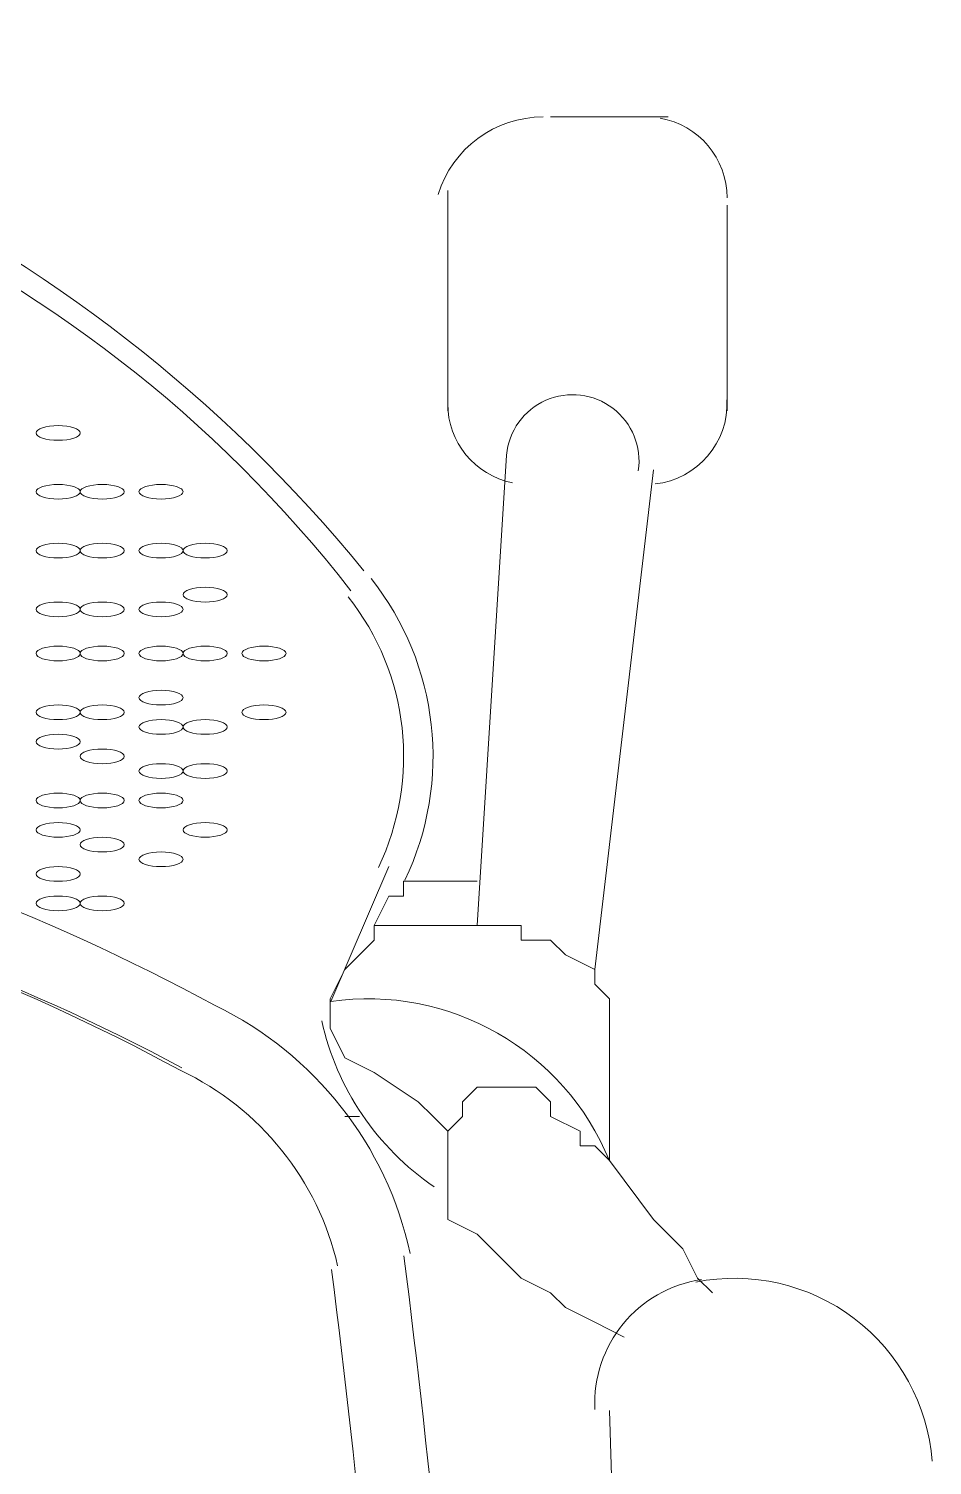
# Model space of a CAD drawing. Header units: metres. Extents: x 29 to 86.9, y -23.2 to 39.7.
# Drawn here: x 74.0125 to 74.1628, y -17.1866 to -16.9476 of the extents above; entities that cross this region are included whole.
import ezdxf

# ---------------------------------------------------------------- set-up
doc = ezdxf.new("R2010")
doc.units = ezdxf.units.M
doc.header["$LTSCALE"] = 100
doc.layers.get('0').update_dxf_attribs({"color": 254})
doc.layers.add('Arqui', color=8, linetype='Continuous', lineweight=0)

# ---------------------------------------------------------------- blocks, each defined once
blk = doc.blocks.new('A$C9582355f')
at = {"layer": 'Arqui'}
for points in [[(45.08562008278153, 6.126214199186052, 0.2278580694965707), (44.8931685798056, 6.21636923779397, 0.2278580694965936), (44.70023578274953, 6.126214199186052)], [(45.08347580515755, 6.122865414649823, 0.253801025735416), (44.89384075296556, 6.205849049185872, 0.2538010257353332), (44.70482566037361, 6.122865414649823)], [(45.13128591562162, 6.14284968396214, 1.027903157899729), (45.1093635327656, 6.145461511393933), (45.10447233276551, 6.067202311393885)], [(45.09333304051762, 6.012627475682166, 0.230532055924761), (45.06090357746956, 6.053867237186296, 0.06904277544342165), (44.96942649641352, 6.088229262265941, 0.03702395519684343), (44.90751569220555, 6.093928121666067)], [(45.08126989841361, 6.01054424023414, 0.2302038230423463), (45.05515834949352, 6.043060791098014, 0.06904268617278636), (44.96679767206155, 6.076287177362246, -0.06904268617278636), (45.05536771730959, 6.043500045313976, 0.06904268617278636), (44.96679767206155, 6.076287177362246)], [(45.08979873276559, 6.076984711393834), (45.08013888178158, 6.054552861146021, -0.3439956727063056), (45.12648273276551, 6.028072711394088), (45.13381953276559, 6.018290311394139), (45.13871073276556, 6.013399111393937), (45.14115633276555, 6.00850791139419), (45.14360193276553, 6.006062311394089)], [(45.04009235297355, 5.691178912201849, 0.2703998475503863), (45.10676694142154, 5.79336478653795, 0.02960972862131497), (45.09230686675761, 6.012208862330226)]]:
    blk.add_lwpolyline(points, format="xyb", dxfattribs=at)
for points in [[(45.13626513276557, 6.201710311393981), (45.11670033276556, 6.201710311393981)], [(45.09958113276554, 6.189482311393931), (45.09958113276554, 6.152798311394235)], [(45.14604753276552, 6.152798311394235), (45.14604753276552, 6.18703671139383)], [(45.13381953276559, 6.143015911393832), (45.12403713276552, 6.059865511394037)], [(45.0873531327656, 6.067202311393885), (45.08979873276559, 6.072093511394087), (45.09224433276557, 6.072093511394087), (45.09224433276557, 6.074539111394188), (45.09468993276556, 6.074539111394188), (45.09958113276554, 6.074539111394188), (45.10447233276551, 6.074539111394188)], [(45.08490753276561, 6.035409511393937), (45.08246193276551, 6.035409511393937)], [(45.09958113276554, 6.032963911393836), (45.09958113276554, 6.030518311394189), (45.09958113276554, 6.028072711394088), (45.09958113276554, 6.023181511393886), (45.09958113276554, 6.018290311394139), (45.10447233276551, 6.015844711394038), (45.11180913276559, 6.00850791139419), (45.11670033276556, 6.006062311394089), (45.11914593276555, 6.003616711393988), (45.12403713276552, 6.001171111393887), (45.12892833276561, 5.998725511394241)], [(45.12648273276551, 5.986497511394191), (45.1313739327656, 5.827533511393995)]]:
    blk.add_lwpolyline(points, dxfattribs=at)
blk.add_lwpolyline([(45.12648273276551, 6.028072711394088), (45.12648273276551, 6.052528711394189), (45.12648273276551, 6.054974311393835), (45.12403713276552, 6.057419911393936), (45.12403713276552, 6.059865511394037), (45.11914593276555, 6.062311111394138), (45.11670033276556, 6.064756711394239), (45.11180913276559, 6.064756711394239), (45.11180913276559, 6.067202311393885), (45.10691793276561, 6.067202311393885), (45.10447233276551, 6.067202311393885), (45.09958113276554, 6.067202311393885), (45.09468993276556, 6.067202311393885), (45.0873531327656, 6.067202311393885), (45.0873531327656, 6.064756711394239), (45.08490753276561, 6.062311111394138), (45.08246193276551, 6.059865511394037), (45.08001633276552, 6.054974311393835), (45.08001633276552, 6.052528711394189), (45.08001633276552, 6.050083111394088), (45.08246193276551, 6.045191911393886), (45.0873531327656, 6.042746311394239), (45.09468993276556, 6.037855111394038), (45.09713553276555, 6.035409511393937), (45.09958113276554, 6.032963911393836), (45.10202673276552, 6.035409511393937), (45.10202673276552, 6.037855111394038), (45.10447233276551, 6.040300711394138), (45.10691793276561, 6.040300711394138), (45.1093635327656, 6.040300711394138), (45.11425473276557, 6.040300711394138), (45.11670033276556, 6.037855111394038), (45.11670033276556, 6.035409511393937), (45.12159153276554, 6.032963911393836), (45.12159153276554, 6.030518311394189), (45.12403713276552, 6.030518311394189)], close=True, dxfattribs=at)
for centre, radius, start, end in [((45.11547754220311, 6.183368306999455), 0.01834200439443089, 90.00002948031444, 162.6965617052936), ((45.13259671452494, 6.188259508762258), 0.01345081824067788, 1.121088590742654e-05, 80.12319912097155), ((45.13259673609531, 6.154021101219769), 0.01345079319640596, 276.3006312827176, 2.603836020789396), ((45.11303191822168, 6.154021108975485), 0.01345078545614897, 179.9999896971084, 258.425982581955), ((45.04944636150555, 6.095326725158884), 0.04768917459649741, 334.412810053692, 38.34228155431008), ((45.04944631885002, 6.095326730128818), 0.04279800939922996, 334.412831459987, 38.34226118634093), ((45.12281427903605, 6.061088282006494), 0.04524353822704019, 192.436500846095, 235.6787389214927), ((43.25194391648319, 5.779844426991531), 1.842746069769367, 0.4229731920603979, 7.174122096823408), ((45.14727036474443, 5.975492314844814), 0.03301556726863417, 4.471442208064087, 101.2280914953187), ((45.14482471273169, 5.987720331334003), 0.02078757141515626, 98.3440476734814, 182.8894626814852)]:
    blk.add_arc(centre, radius, start, end, dxfattribs=at)
for points in [[(45.03477273276559, 6.150352711394135), (45.03274672435754, 6.150352711394135), (45.03110433276555, 6.149805239378111), (45.03110433276555, 6.149129911394084)], [(45.03844113276551, 6.149129911394084), (45.03844113276551, 6.149805239378111), (45.03679874117353, 6.150352711394135), (45.03477273276559, 6.150352711394135)], [(45.03110433276555, 6.149129911394084), (45.03110433276555, 6.148454583410057), (45.03274672435754, 6.147907111394034), (45.03477273276559, 6.147907111394034)], [(45.03477273276559, 6.147907111394034), (45.03679874117353, 6.147907111394034), (45.03844113276551, 6.148454583410057), (45.03844113276551, 6.149129911394084)], [(45.03477273276559, 6.140570311394185), (45.03274672435754, 6.140570311394185), (45.03110433276555, 6.140022839378162), (45.03110433276555, 6.139347511394135)], [(45.03844113276551, 6.139347511394135), (45.03844113276551, 6.140022839378162), (45.03679874117353, 6.140570311394185), (45.03477273276559, 6.140570311394185)], [(45.04210953276555, 6.140570311394185), (45.04008352435761, 6.140570311394185), (45.03844113276551, 6.140022839378162), (45.03844113276551, 6.139347511394135)], [(45.04577793276559, 6.139347511394135), (45.04577793276559, 6.140022839378162), (45.0441355411736, 6.140570311394185), (45.04210953276555, 6.140570311394185)], [(45.05189193276561, 6.140570311394185), (45.04986592435756, 6.140570311394185), (45.04822353276558, 6.140022839378162), (45.04822353276558, 6.139347511394135)], [(45.05556033276554, 6.139347511394135), (45.05556033276554, 6.140022839378162), (45.05391794117355, 6.140570311394185), (45.05189193276561, 6.140570311394185)], [(45.03110433276555, 6.139347511394135), (45.03110433276555, 6.138672183410108), (45.03274672435754, 6.138124711394084), (45.03477273276559, 6.138124711394084)], [(45.03477273276559, 6.138124711394084), (45.03679874117353, 6.138124711394084), (45.03844113276551, 6.138672183410108), (45.03844113276551, 6.139347511394135)], [(45.03844113276551, 6.139347511394135), (45.03844113276551, 6.138672183410108), (45.04008352435761, 6.138124711394084), (45.04210953276555, 6.138124711394084)], [(45.04210953276555, 6.138124711394084), (45.0441355411736, 6.138124711394084), (45.04577793276559, 6.138672183410108), (45.04577793276559, 6.139347511394135)], [(45.04822353276558, 6.139347511394135), (45.04822353276558, 6.138672183410108), (45.04986592435756, 6.138124711394084), (45.05189193276561, 6.138124711394084)], [(45.05189193276561, 6.138124711394084), (45.05391794117355, 6.138124711394084), (45.05556033276554, 6.138672183410108), (45.05556033276554, 6.139347511394135)], [(45.03477273276559, 6.130787911394236), (45.03274672435754, 6.130787911394236), (45.03110433276555, 6.130240439378213), (45.03110433276555, 6.129565111394186)], [(45.03844113276551, 6.129565111394186), (45.03844113276551, 6.130240439378213), (45.03679874117353, 6.130787911394236), (45.03477273276559, 6.130787911394236)], [(45.04210953276555, 6.130787911394236), (45.04008352435761, 6.130787911394236), (45.03844113276551, 6.130240439378213), (45.03844113276551, 6.129565111394186)], [(45.04577793276559, 6.129565111394186), (45.04577793276559, 6.130240439378213), (45.0441355411736, 6.130787911394236), (45.04210953276555, 6.130787911394236)], [(45.05189193276561, 6.130787911394236), (45.04986592435756, 6.130787911394236), (45.04822353276558, 6.130240439378213), (45.04822353276558, 6.129565111394186)], [(45.05556033276554, 6.129565111394186), (45.05556033276554, 6.130240439378213), (45.05391794117355, 6.130787911394236), (45.05189193276561, 6.130787911394236)], [(45.05922873276558, 6.130787911394236), (45.05720272435752, 6.130787911394236), (45.05556033276554, 6.130240439378213), (45.05556033276554, 6.129565111394186)], [(45.06289713276561, 6.129565111394186), (45.06289713276561, 6.130240439378213), (45.06125474117351, 6.130787911394236), (45.05922873276558, 6.130787911394236)], [(45.03110433276555, 6.129565111394186), (45.03110433276555, 6.128889783410159), (45.03274672435754, 6.128342311394135), (45.03477273276559, 6.128342311394135)], [(45.03477273276559, 6.128342311394135), (45.03679874117353, 6.128342311394135), (45.03844113276551, 6.128889783410159), (45.03844113276551, 6.129565111394186)], [(45.03844113276551, 6.129565111394186), (45.03844113276551, 6.128889783410159), (45.04008352435761, 6.128342311394135), (45.04210953276555, 6.128342311394135)], [(45.04210953276555, 6.128342311394135), (45.0441355411736, 6.128342311394135), (45.04577793276559, 6.128889783410159), (45.04577793276559, 6.129565111394186)], [(45.04822353276558, 6.129565111394186), (45.04822353276558, 6.128889783410159), (45.04986592435756, 6.128342311394135), (45.05189193276561, 6.128342311394135)], [(45.05189193276561, 6.128342311394135), (45.05391794117355, 6.128342311394135), (45.05556033276554, 6.128889783410159), (45.05556033276554, 6.129565111394186)], [(45.05556033276554, 6.129565111394186), (45.05556033276554, 6.128889783410159), (45.05720272435752, 6.128342311394135), (45.05922873276558, 6.128342311394135)], [(45.05922873276558, 6.128342311394135), (45.06125474117351, 6.128342311394135), (45.06289713276561, 6.128889783410159), (45.06289713276561, 6.129565111394186)], [(45.05922873276558, 6.123451111393933), (45.05720272435752, 6.123451111393933), (45.05556033276554, 6.12290363937791), (45.05556033276554, 6.122228311393883)], [(45.06289713276561, 6.122228311393883), (45.06289713276561, 6.12290363937791), (45.06125474117351, 6.123451111393933), (45.05922873276558, 6.123451111393933)], [(45.03477273276559, 6.121005511393832), (45.03274672435754, 6.121005511393832), (45.03110433276555, 6.120458039377809), (45.03110433276555, 6.119782711394237)], [(45.03844113276551, 6.119782711394237), (45.03844113276551, 6.120458039377809), (45.03679874117353, 6.121005511393832), (45.03477273276559, 6.121005511393832)], [(45.04210953276555, 6.121005511393832), (45.04008352435761, 6.121005511393832), (45.03844113276551, 6.120458039377809), (45.03844113276551, 6.119782711394237)], [(45.04577793276559, 6.119782711394237), (45.04577793276559, 6.120458039377809), (45.0441355411736, 6.121005511393832), (45.04210953276555, 6.121005511393832)], [(45.05189193276561, 6.121005511393832), (45.04986592435756, 6.121005511393832), (45.04822353276558, 6.120458039377809), (45.04822353276558, 6.119782711394237)], [(45.05556033276554, 6.119782711394237), (45.05556033276554, 6.120458039377809), (45.05391794117355, 6.121005511393832), (45.05189193276561, 6.121005511393832)], [(45.05556033276554, 6.122228311393883), (45.05556033276554, 6.121552983409856), (45.05720272435752, 6.121005511393832), (45.05922873276558, 6.121005511393832)], [(45.05922873276558, 6.121005511393832), (45.06125474117351, 6.121005511393832), (45.06289713276561, 6.121552983409856), (45.06289713276561, 6.122228311393883)], [(45.03110433276555, 6.119782711394237), (45.03110433276555, 6.11910738341021), (45.03274672435754, 6.118559911394186), (45.03477273276559, 6.118559911394186)], [(45.03477273276559, 6.118559911394186), (45.03679874117353, 6.118559911394186), (45.03844113276551, 6.11910738341021), (45.03844113276551, 6.119782711394237)], [(45.03844113276551, 6.119782711394237), (45.03844113276551, 6.11910738341021), (45.04008352435761, 6.118559911394186), (45.04210953276555, 6.118559911394186)], [(45.04210953276555, 6.118559911394186), (45.0441355411736, 6.118559911394186), (45.04577793276559, 6.11910738341021), (45.04577793276559, 6.119782711394237)], [(45.04822353276558, 6.119782711394237), (45.04822353276558, 6.11910738341021), (45.04986592435756, 6.118559911394186), (45.05189193276561, 6.118559911394186)], [(45.05189193276561, 6.118559911394186), (45.05391794117355, 6.118559911394186), (45.05556033276554, 6.11910738341021), (45.05556033276554, 6.119782711394237)], [(45.03477273276559, 6.113668711393984), (45.03274672435754, 6.113668711393984), (45.03110433276555, 6.113121239377961), (45.03110433276555, 6.112445911393934)], [(45.03844113276551, 6.112445911393934), (45.03844113276551, 6.113121239377961), (45.03679874117353, 6.113668711393984), (45.03477273276559, 6.113668711393984)], [(45.04210953276555, 6.113668711393984), (45.04008352435761, 6.113668711393984), (45.03844113276551, 6.113121239377961), (45.03844113276551, 6.112445911393934)], [(45.04577793276559, 6.112445911393934), (45.04577793276559, 6.113121239377961), (45.0441355411736, 6.113668711393984), (45.04210953276555, 6.113668711393984)], [(45.05189193276561, 6.113668711393984), (45.04986592435756, 6.113668711393984), (45.04822353276558, 6.113121239377961), (45.04822353276558, 6.112445911393934)], [(45.05556033276554, 6.112445911393934), (45.05556033276554, 6.113121239377961), (45.05391794117355, 6.113668711393984), (45.05189193276561, 6.113668711393984)], [(45.05922873276558, 6.113668711393984), (45.05720272435752, 6.113668711393984), (45.05556033276554, 6.113121239377961), (45.05556033276554, 6.112445911393934)], [(45.06289713276561, 6.112445911393934), (45.06289713276561, 6.113121239377961), (45.06125474117351, 6.113668711393984), (45.05922873276558, 6.113668711393984)], [(45.06901113276552, 6.113668711393984), (45.06698512435759, 6.113668711393984), (45.0653427327656, 6.113121239377961), (45.0653427327656, 6.112445911393934)], [(45.07267953276556, 6.112445911393934), (45.07267953276556, 6.113121239377961), (45.07103714117358, 6.113668711393984), (45.06901113276552, 6.113668711393984)], [(45.03110433276555, 6.112445911393934), (45.03110433276555, 6.111770583409907), (45.03274672435754, 6.111223111393883), (45.03477273276559, 6.111223111393883)], [(45.03477273276559, 6.111223111393883), (45.03679874117353, 6.111223111393883), (45.03844113276551, 6.111770583409907), (45.03844113276551, 6.112445911393934)], [(45.03844113276551, 6.112445911393934), (45.03844113276551, 6.111770583409907), (45.04008352435761, 6.111223111393883), (45.04210953276555, 6.111223111393883)], [(45.04210953276555, 6.111223111393883), (45.0441355411736, 6.111223111393883), (45.04577793276559, 6.111770583409907), (45.04577793276559, 6.112445911393934)], [(45.04822353276558, 6.112445911393934), (45.04822353276558, 6.111770583409907), (45.04986592435756, 6.111223111393883), (45.05189193276561, 6.111223111393883)], [(45.05189193276561, 6.111223111393883), (45.05391794117355, 6.111223111393883), (45.05556033276554, 6.111770583409907), (45.05556033276554, 6.112445911393934)], [(45.05556033276554, 6.112445911393934), (45.05556033276554, 6.111770583409907), (45.05720272435752, 6.111223111393883), (45.05922873276558, 6.111223111393883)], [(45.05922873276558, 6.111223111393883), (45.06125474117351, 6.111223111393883), (45.06289713276561, 6.111770583409907), (45.06289713276561, 6.112445911393934)], [(45.0653427327656, 6.112445911393934), (45.0653427327656, 6.111770583409907), (45.06698512435759, 6.111223111393883), (45.06901113276552, 6.111223111393883)], [(45.06901113276552, 6.111223111393883), (45.07103714117358, 6.111223111393883), (45.07267953276556, 6.111770583409907), (45.07267953276556, 6.112445911393934)], [(45.05189193276561, 6.106331911394136), (45.04986592435756, 6.106331911394136), (45.04822353276558, 6.105784439378112), (45.04822353276558, 6.105109111394086)], [(45.05556033276554, 6.105109111394086), (45.05556033276554, 6.105784439378112), (45.05391794117355, 6.106331911394136), (45.05189193276561, 6.106331911394136)], [(45.04822353276558, 6.105109111394086), (45.04822353276558, 6.104433783410059), (45.04986592435756, 6.103886311394035), (45.05189193276561, 6.103886311394035)], [(45.05189193276561, 6.103886311394035), (45.05391794117355, 6.103886311394035), (45.05556033276554, 6.104433783410059), (45.05556033276554, 6.105109111394086)], [(45.03477273276559, 6.103886311394035), (45.03274672435754, 6.103886311394035), (45.03110433276555, 6.103338839378011), (45.03110433276555, 6.102663511393985)], [(45.03110433276555, 6.102663511393985), (45.03110433276555, 6.101988183409958), (45.03274672435754, 6.101440711393934), (45.03477273276559, 6.101440711393934)], [(45.03844113276551, 6.102663511393985), (45.03844113276551, 6.103338839378011), (45.03679874117353, 6.103886311394035), (45.03477273276559, 6.103886311394035)], [(45.03477273276559, 6.101440711393934), (45.03679874117353, 6.101440711393934), (45.03844113276551, 6.101988183409958), (45.03844113276551, 6.102663511393985)], [(45.04210953276555, 6.103886311394035), (45.04008352435761, 6.103886311394035), (45.03844113276551, 6.103338839378011), (45.03844113276551, 6.102663511393985)], [(45.03844113276551, 6.102663511393985), (45.03844113276551, 6.101988183409958), (45.04008352435761, 6.101440711393934), (45.04210953276555, 6.101440711393934)], [(45.04577793276559, 6.102663511393985), (45.04577793276559, 6.103338839378011), (45.0441355411736, 6.103886311394035), (45.04210953276555, 6.103886311394035)], [(45.04210953276555, 6.101440711393934), (45.0441355411736, 6.101440711393934), (45.04577793276559, 6.101988183409958), (45.04577793276559, 6.102663511393985)], [(45.06901113276552, 6.103886311394035), (45.06698512435759, 6.103886311394035), (45.0653427327656, 6.103338839378011), (45.0653427327656, 6.102663511393985)], [(45.0653427327656, 6.102663511393985), (45.0653427327656, 6.101988183409958), (45.06698512435759, 6.101440711393934), (45.06901113276552, 6.101440711393934)], [(45.07267953276556, 6.102663511393985), (45.07267953276556, 6.103338839378011), (45.07103714117358, 6.103886311394035), (45.06901113276552, 6.103886311394035)], [(45.06901113276552, 6.101440711393934), (45.07103714117358, 6.101440711393934), (45.07267953276556, 6.101988183409958), (45.07267953276556, 6.102663511393985)], [(45.05189193276561, 6.101440711393934), (45.04986592435756, 6.101440711393934), (45.04822353276558, 6.100893239377911), (45.04822353276558, 6.100217911393884)], [(45.04822353276558, 6.100217911393884), (45.04822353276558, 6.099542583409857), (45.04986592435756, 6.098995111393833), (45.05189193276561, 6.098995111393833)], [(45.05556033276554, 6.100217911393884), (45.05556033276554, 6.100893239377911), (45.05391794117355, 6.101440711393934), (45.05189193276561, 6.101440711393934)], [(45.05189193276561, 6.098995111393833), (45.05391794117355, 6.098995111393833), (45.05556033276554, 6.099542583409857), (45.05556033276554, 6.100217911393884)], [(45.05922873276558, 6.101440711393934), (45.05720272435752, 6.101440711393934), (45.05556033276554, 6.100893239377911), (45.05556033276554, 6.100217911393884)], [(45.05556033276554, 6.100217911393884), (45.05556033276554, 6.099542583409857), (45.05720272435752, 6.098995111393833), (45.05922873276558, 6.098995111393833)], [(45.06289713276561, 6.100217911393884), (45.06289713276561, 6.100893239377911), (45.06125474117351, 6.101440711393934), (45.05922873276558, 6.101440711393934)], [(45.05922873276558, 6.098995111393833), (45.06125474117351, 6.098995111393833), (45.06289713276561, 6.099542583409857), (45.06289713276561, 6.100217911393884)], [(45.03477273276559, 6.098995111393833), (45.03274672435754, 6.098995111393833), (45.03110433276555, 6.09844763937781), (45.03110433276555, 6.097772311394237)], [(45.03110433276555, 6.097772311394237), (45.03110433276555, 6.097096983410211), (45.03274672435754, 6.096549511394187), (45.03477273276559, 6.096549511394187)], [(45.03844113276551, 6.097772311394237), (45.03844113276551, 6.09844763937781), (45.03679874117353, 6.098995111393833), (45.03477273276559, 6.098995111393833)], [(45.03477273276559, 6.096549511394187), (45.03679874117353, 6.096549511394187), (45.03844113276551, 6.097096983410211), (45.03844113276551, 6.097772311394237)], [(45.04210953276555, 6.096549511394187), (45.04008352435761, 6.096549511394187), (45.03844113276551, 6.096002039378163), (45.03844113276551, 6.095326711394137)], [(45.03844113276551, 6.095326711394137), (45.03844113276551, 6.09465138341011), (45.04008352435761, 6.094103911394086), (45.04210953276555, 6.094103911394086)], [(45.04577793276559, 6.095326711394137), (45.04577793276559, 6.096002039378163), (45.0441355411736, 6.096549511394187), (45.04210953276555, 6.096549511394187)], [(45.04210953276555, 6.094103911394086), (45.0441355411736, 6.094103911394086), (45.04577793276559, 6.09465138341011), (45.04577793276559, 6.095326711394137)], [(45.05189193276561, 6.094103911394086), (45.04986592435756, 6.094103911394086), (45.04822353276558, 6.093556439378062), (45.04822353276558, 6.092881111394036)], [(45.04822353276558, 6.092881111394036), (45.04822353276558, 6.092205783410009), (45.04986592435756, 6.091658311393985), (45.05189193276561, 6.091658311393985)], [(45.05556033276554, 6.092881111394036), (45.05556033276554, 6.093556439378062), (45.05391794117355, 6.094103911394086), (45.05189193276561, 6.094103911394086)], [(45.05189193276561, 6.091658311393985), (45.05391794117355, 6.091658311393985), (45.05556033276554, 6.092205783410009), (45.05556033276554, 6.092881111394036)], [(45.05922873276558, 6.094103911394086), (45.05720272435752, 6.094103911394086), (45.05556033276554, 6.093556439378062), (45.05556033276554, 6.092881111394036)], [(45.05556033276554, 6.092881111394036), (45.05556033276554, 6.092205783410009), (45.05720272435752, 6.091658311393985), (45.05922873276558, 6.091658311393985)], [(45.06289713276561, 6.092881111394036), (45.06289713276561, 6.093556439378062), (45.06125474117351, 6.094103911394086), (45.05922873276558, 6.094103911394086)], [(45.05922873276558, 6.091658311393985), (45.06125474117351, 6.091658311393985), (45.06289713276561, 6.092205783410009), (45.06289713276561, 6.092881111394036)], [(45.03477273276559, 6.089212711393884), (45.03274672435754, 6.089212711393884), (45.03110433276555, 6.08866523937786), (45.03110433276555, 6.087989911393834)], [(45.03110433276555, 6.087989911393834), (45.03110433276555, 6.087314583409807), (45.03274672435754, 6.086767111394238), (45.03477273276559, 6.086767111394238)], [(45.03844113276551, 6.087989911393834), (45.03844113276551, 6.08866523937786), (45.03679874117353, 6.089212711393884), (45.03477273276559, 6.089212711393884)], [(45.03477273276559, 6.086767111394238), (45.03679874117353, 6.086767111394238), (45.03844113276551, 6.087314583409807), (45.03844113276551, 6.087989911393834)], [(45.04210953276555, 6.089212711393884), (45.04008352435761, 6.089212711393884), (45.03844113276551, 6.08866523937786), (45.03844113276551, 6.087989911393834)], [(45.03844113276551, 6.087989911393834), (45.03844113276551, 6.087314583409807), (45.04008352435761, 6.086767111394238), (45.04210953276555, 6.086767111394238)], [(45.04577793276559, 6.087989911393834), (45.04577793276559, 6.08866523937786), (45.0441355411736, 6.089212711393884), (45.04210953276555, 6.089212711393884)], [(45.04210953276555, 6.086767111394238), (45.0441355411736, 6.086767111394238), (45.04577793276559, 6.087314583409807), (45.04577793276559, 6.087989911393834)], [(45.05189193276561, 6.089212711393884), (45.04986592435756, 6.089212711393884), (45.04822353276558, 6.08866523937786), (45.04822353276558, 6.087989911393834)], [(45.04822353276558, 6.087989911393834), (45.04822353276558, 6.087314583409807), (45.04986592435756, 6.086767111394238), (45.05189193276561, 6.086767111394238)], [(45.05556033276554, 6.087989911393834), (45.05556033276554, 6.08866523937786), (45.05391794117355, 6.089212711393884), (45.05189193276561, 6.089212711393884)], [(45.05189193276561, 6.086767111394238), (45.05391794117355, 6.086767111394238), (45.05556033276554, 6.087314583409807), (45.05556033276554, 6.087989911393834)], [(45.03477273276559, 6.084321511394137), (45.03274672435754, 6.084321511394137), (45.03110433276555, 6.083774039378113), (45.03110433276555, 6.083098711394086)], [(45.03110433276555, 6.083098711394086), (45.03110433276555, 6.08242338341006), (45.03274672435754, 6.081875911394036), (45.03477273276559, 6.081875911394036)], [(45.03844113276551, 6.083098711394086), (45.03844113276551, 6.083774039378113), (45.03679874117353, 6.084321511394137), (45.03477273276559, 6.084321511394137)], [(45.03477273276559, 6.081875911394036), (45.03679874117353, 6.081875911394036), (45.03844113276551, 6.08242338341006), (45.03844113276551, 6.083098711394086)], [(45.05922873276558, 6.084321511394137), (45.05720272435752, 6.084321511394137), (45.05556033276554, 6.083774039378113), (45.05556033276554, 6.083098711394086)], [(45.05556033276554, 6.083098711394086), (45.05556033276554, 6.08242338341006), (45.05720272435752, 6.081875911394036), (45.05922873276558, 6.081875911394036)], [(45.06289713276561, 6.083098711394086), (45.06289713276561, 6.083774039378113), (45.06125474117351, 6.084321511394137), (45.05922873276558, 6.084321511394137)], [(45.05922873276558, 6.081875911394036), (45.06125474117351, 6.081875911394036), (45.06289713276561, 6.08242338341006), (45.06289713276561, 6.083098711394086)], [(45.04210953276555, 6.081875911394036), (45.04008352435761, 6.081875911394036), (45.03844113276551, 6.081328439378012), (45.03844113276551, 6.080653111393985)], [(45.03844113276551, 6.080653111393985), (45.03844113276551, 6.079977783409959), (45.04008352435761, 6.079430311393935), (45.04210953276555, 6.079430311393935)], [(45.04577793276559, 6.080653111393985), (45.04577793276559, 6.081328439378012), (45.0441355411736, 6.081875911394036), (45.04210953276555, 6.081875911394036)], [(45.04210953276555, 6.079430311393935), (45.0441355411736, 6.079430311393935), (45.04577793276559, 6.079977783409959), (45.04577793276559, 6.080653111393985)], [(45.05189193276561, 6.079430311393935), (45.04986592435756, 6.079430311393935), (45.04822353276558, 6.078882839377911), (45.04822353276558, 6.078207511393884)], [(45.04822353276558, 6.078207511393884), (45.04822353276558, 6.077532183409858), (45.04986592435756, 6.076984711393834), (45.05189193276561, 6.076984711393834)], [(45.05556033276554, 6.078207511393884), (45.05556033276554, 6.078882839377911), (45.05391794117355, 6.079430311393935), (45.05189193276561, 6.079430311393935)], [(45.05189193276561, 6.076984711393834), (45.05391794117355, 6.076984711393834), (45.05556033276554, 6.077532183409858), (45.05556033276554, 6.078207511393884)], [(45.03477273276559, 6.076984711393834), (45.03274672435754, 6.076984711393834), (45.03110433276555, 6.07643723937781), (45.03110433276555, 6.075761911394238)], [(45.03110433276555, 6.075761911394238), (45.03110433276555, 6.075086583410211), (45.03274672435754, 6.074539111394188), (45.03477273276559, 6.074539111394188)], [(45.03844113276551, 6.075761911394238), (45.03844113276551, 6.07643723937781), (45.03679874117353, 6.076984711393834), (45.03477273276559, 6.076984711393834)], [(45.03477273276559, 6.074539111394188), (45.03679874117353, 6.074539111394188), (45.03844113276551, 6.075086583410211), (45.03844113276551, 6.075761911394238)], [(45.03477273276559, 6.072093511394087), (45.03274672435754, 6.072093511394087), (45.03110433276555, 6.071546039378063), (45.03110433276555, 6.070870711394036)], [(45.03110433276555, 6.070870711394036), (45.03110433276555, 6.07019538341001), (45.03274672435754, 6.069647911393986), (45.03477273276559, 6.069647911393986)], [(45.03844113276551, 6.070870711394036), (45.03844113276551, 6.071546039378063), (45.03679874117353, 6.072093511394087), (45.03477273276559, 6.072093511394087)], [(45.03477273276559, 6.069647911393986), (45.03679874117353, 6.069647911393986), (45.03844113276551, 6.07019538341001), (45.03844113276551, 6.070870711394036)], [(45.04210953276555, 6.072093511394087), (45.04008352435761, 6.072093511394087), (45.03844113276551, 6.071546039378063), (45.03844113276551, 6.070870711394036)], [(45.03844113276551, 6.070870711394036), (45.03844113276551, 6.07019538341001), (45.04008352435761, 6.069647911393986), (45.04210953276555, 6.069647911393986)], [(45.04577793276559, 6.070870711394036), (45.04577793276559, 6.071546039378063), (45.0441355411736, 6.072093511394087), (45.04210953276555, 6.072093511394087)], [(45.04210953276555, 6.069647911393986), (45.0441355411736, 6.069647911393986), (45.04577793276559, 6.07019538341001), (45.04577793276559, 6.070870711394036)]]:
    blk.add_open_spline(points, degree=3, dxfattribs=at)

msp = doc.modelspace()

# ---------------------------------------------------------------- block references
msp.add_blockref('A$C9582355f', (28.98266172889876, -23.16396569870889))

doc.saveas('drawing.dxf')
